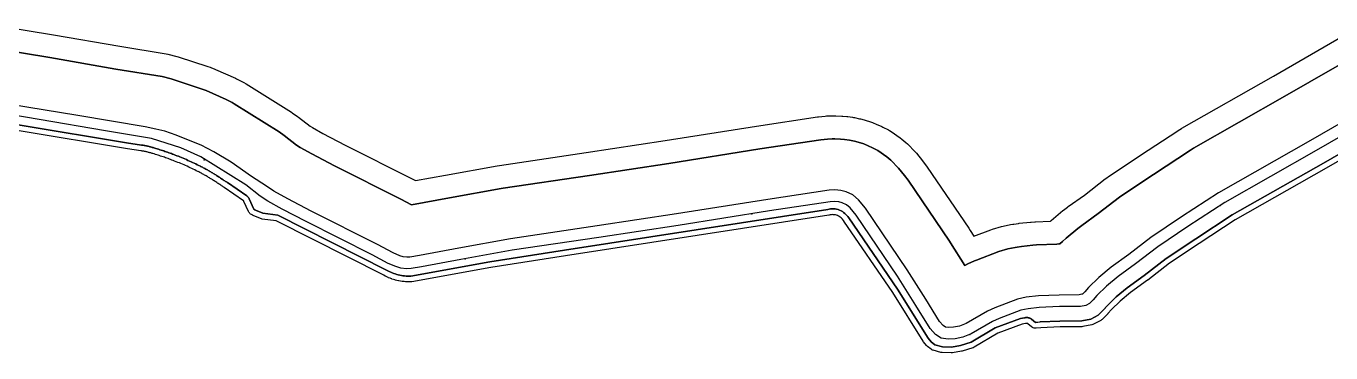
# Model space of a CAD drawing. Header units: inches. Extents: x 87993 to 113012, y 435073 to 454214.
# Drawn here: x 89814.4 to 90264.2, y 439299.7 to 439412.4 of the extents above; entities that cross this region are included whole.
import ezdxf

# ---------------------------------------------------------------- set-up
doc = ezdxf.new("R2010")
doc.units = ezdxf.units.IN
doc.header["$MEASUREMENT"] = 0
for name, color, linetype, true_color in [('As_waterkering_ZES', 7, 'Continuous', 0x00e84b), ('Beschermingszone_ZES', 7, 'Continuous', 0xfbe8ed), ('Grens_bebouwingsvrije_zone_ZES', 7, 'Continuous', 0xa4e805), ('Kernzone_ZES', 7, 'Continuous', 0xf3e833), ('Referentiepunten_ZES', 7, 'Continuous', 0xb0e81c)]:
    doc.layers.add(name, color=color, linetype=linetype, true_color=true_color)

msp = doc.modelspace()

# ---------------------------------------------------------------- linework, layer by layer
at = {"layer": 'As_waterkering_ZES'}
for points in [[(90177.75, 439315.73), (90170.64, 439315.66), (90163.63, 439315.35), (90159.77, 439314.95), (90157.29, 439314.42), (90149.83, 439311.55), (90147.54, 439310.56), (90140.15, 439306.25), (90137.34, 439305.14), (90134.66, 439304.55), (90132.23, 439304.42), (90129.88, 439304.74), (90127.92, 439306.05), (90126.02, 439308.14), (90121.11, 439316.06), (90114.77, 439326.13), (90100.51, 439347.2), (90098.48, 439349.68), (90097.17, 439350.8), (90095.73, 439351.45), (90094.49, 439351.78), (90093.12, 439351.91), (90091.55, 439351.84), (90070.68, 439348.7), (90039.21, 439343.67), (90011.8, 439339.54), (89981.97, 439335.1), (89964.25, 439331.89), (89950.7, 439329.4), (89947.11, 439328.75), (89945.47, 439328.69), (89943.51, 439328.95), (89941.81, 439329.47), (89939.19, 439330.58), (89933.63, 439333.53), (89910.87, 439345.04), (89902.69, 439349.29), (89897.72, 439352.04), (89895.04, 439353.8), (89890.08, 439357.65), (89874.61, 439367.36), (89867.71, 439370.38), (89857.64, 439373.68), (89841.71, 439376.3), (89818.9, 439380.24), (89800.59, 439383.25)], [(90286.63, 439385.37), (90259.11, 439369.49), (90227.56, 439351.52), (90214.91, 439343.26), (90204.49, 439336.29), (90196.87, 439330.4), (90190.83, 439326.08), (90186.81, 439322.71), (90183.5, 439319.47), (90182.21, 439318.03), (90180.91, 439316.74), (90179.69, 439316.09), (90177.81, 439315.73), (90177.75, 439315.73)]]:
    msp.add_lwpolyline(points, dxfattribs=at)
at = {"layer": 'Beschermingszone_ZES'}
for points in [[(89805.67, 439412.41, 0), (89823.82, 439409.42, 0), (89846.63, 439405.49, 0), (89862.62, 439402.85, 0), (89863.2, 439402.73, 0), (89866.27, 439401.97, 0), (89866.84, 439401.81, 0), (89876.97, 439398.5, 0), (89877.77, 439398.22, 0), (89878.08, 439398.11, 0), (89879.38, 439397.58, 0), (89879.62, 439397.48, 0), (89886.51, 439394.46, 0), (89886.91, 439394.27, 0), (89889.02, 439393.2, 0), (89889.47, 439392.95, 0), (89890.27, 439392.47, 0), (89905.81, 439382.72, 0), (89906.14, 439382.5, 0), (89907.9, 439381.27, 0), (89908.22, 439381.04, 0), (89912.27, 439377.9, 0), (89913.04, 439377.39, 0), (89916.68, 439375.38, 0), (89924.37, 439371.38, 0), (89947.23, 439359.81, 0), (89948.57, 439359.11, 0), (89958.94, 439361.01, 0), (89976.81, 439364.24, 0), (89977.55, 439364.36, 0), (90007.42, 439368.82, 0), (90034.68, 439372.92, 0), (90066.14, 439377.95, 0), (90087.14, 439381.11, 0), (90087.57, 439381.17, 0), (90089.88, 439381.39, 0), (90090.31, 439381.42, 0), (90091.97, 439381.48, 0), (90093.03, 439381.51, 0), (90093.5, 439381.5, 0), (90095.54, 439381.4, 0), (90095.92, 439381.37, 0), (90097.3, 439381.24, 0), (90097.61, 439381.21, 0), (90099.31, 439380.98, 0), (90099.63, 439380.93, 0), (90099.95, 439380.86, 0), (90101.7, 439380.48, 0), (90102.02, 439380.4, 0), (90103.27, 439380.08, 0), (90103.62, 439379.97, 0), (90105.51, 439379.38, 0), (90105.86, 439379.26, 0), (90106.15, 439379.15, 0), (90107.7, 439378.52, 0), (90107.98, 439378.4, 0), (90109.42, 439377.74, 0), (90109.77, 439377.57, 0), (90111.63, 439376.62, 0), (90111.97, 439376.43, 0), (90112.57, 439376.05, 0), (90115.71, 439373.84, 0), (90116.27, 439373.41, 0), (90117.65, 439372.24, 0), (90118.16, 439371.76, 0), (90120.82, 439369.07, 0), (90121.28, 439368.55, 0), (90123.44, 439365.91, 0), (90123.66, 439365.63, 0), (90124.81, 439364.08, 0), (90125.02, 439363.79, 0), (90139.32, 439342.67, 0), (90139.78, 439341.96, 0), (90141.08, 439339.9, 0), (90146.9, 439342.14, 0), (90147.47, 439342.33, 0), (90150.6, 439343.24, 0), (90151.19, 439343.39, 0), (90153.74, 439343.93, 0), (90154.57, 439344.09, 0), (90154.92, 439344.14, 0), (90156.45, 439344.36, 0), (90156.73, 439344.39, 0), (90160.59, 439344.79, 0), (90160.82, 439344.81, 0), (90162.07, 439344.9, 0), (90162.3, 439344.92, 0), (90167.53, 439345.16, 0), (90167.78, 439345.38, 0), (90171.8, 439348.76, 0), (90172.05, 439348.95, 0), (90173.38, 439349.98, 0), (90173.63, 439350.17, 0), (90179.2, 439354.15, 0), (90186.37, 439359.7, 0), (90186.59, 439359.87, 0), (90187.8, 439360.73, 0), (90188.03, 439360.89, 0), (90198.58, 439367.95, 0), (90211.36, 439376.3, 0), (90211.56, 439376.43, 0), (90212.63, 439377.08, 0), (90212.83, 439377.2, 0), (90244.37, 439395.16, 0), (90270.64, 439410.32, 0)], [(90274.96, 439403.58, 0), (90248.35, 439388.22, 0), (90216.81, 439370.26, 0), (90215.74, 439369.61, 0), (90202.99, 439361.28, 0), (90192.48, 439354.24, 0), (90191.27, 439353.37, 0), (90183.98, 439347.73, 0), (90178.28, 439343.66, 0), (90176.95, 439342.63, 0), (90172.92, 439339.25, 0), (90171.7, 439338.15, 0), (90170.77, 439337.26, 0), (90170.43, 439337.26, 0), (90169.66, 439337.24, 0), (90162.66, 439336.92, 0), (90161.41, 439336.83, 0), (90157.55, 439336.43, 0), (90156.02, 439336.22, 0), (90155.33, 439336.08, 0), (90152.84, 439335.56, 0), (90149.71, 439334.65, 0), (90142.05, 439331.7, 0), (90141.32, 439331.4, 0), (90139.03, 439330.42, 0), (90137.94, 439329.87, 0), (90133.05, 439337.65, 0), (90132.65, 439338.24, 0), (90118.39, 439359.31, 0), (90117.24, 439360.85, 0), (90115.12, 439363.45, 0), (90112.47, 439366.14, 0), (90111.11, 439367.3, 0), (90107.97, 439369.5, 0), (90106.11, 439370.46, 0), (90104.67, 439371.11, 0), (90103.12, 439371.75, 0), (90101.23, 439372.34, 0), (90099.99, 439372.67, 0), (90098.24, 439373.05, 0), (90096.54, 439373.28, 0), (90095.16, 439373.41, 0), (90093.12, 439373.51, 0), (90092.22, 439373.49, 0), (90090.65, 439373.42, 0), (90088.33, 439373.2, 0), (90067.36, 439370.05, 0), (90035.9, 439365.01, 0), (90008.6, 439360.91, 0), (89978.79, 439356.46, 0), (89978.18, 439356.36, 0), (89960.37, 439353.14, 0), (89947.28, 439350.74, 0), (89943.56, 439352.71, 0), (89920.72, 439364.26, 0), (89912.9, 439368.33, 0), (89908.9, 439370.54, 0), (89907.61, 439371.38, 0), (89903.32, 439374.72, 0), (89901.56, 439375.95, 0), (89886.08, 439385.65, 0), (89885.41, 439386.06, 0), (89883.29, 439387.13, 0), (89876.4, 439390.16, 0), (89875.1, 439390.68, 0), (89874.42, 439390.91, 0), (89864.35, 439394.21, 0), (89861.28, 439394.97, 0), (89845.31, 439397.6, 0), (89822.49, 439401.53, 0), (89804.3, 439404.53, 0)], [(90290.33, 439379.43, 0), (90262.59, 439363.42, 0), (90231.21, 439345.55, 0), (90218.77, 439337.42, 0), (90208.58, 439330.6, 0), (90201.08, 439324.8, 0), (90201.01, 439324.75, 0), (90195.12, 439320.55, 0), (90191.51, 439317.52, 0), (90188.55, 439314.62, 0), (90187.32, 439313.25, 0), (90187.25, 439313.18, 0), (90185.33, 439311.26, 0), (90185.11, 439311.06, 0), (90184.85, 439310.91, 0), (90182.31, 439309.56, 0), (90182.06, 439309.45, 0), (90181.75, 439309.36, 0), (90178.68, 439308.77, 0), (90178.34, 439308.73, 0), (90170.83, 439308.66, 0), (90164.15, 439308.36, 0), (90162.53, 439308.2, 0), (90162.2, 439308.19, 0), (90161.88, 439308.23, 0), (90161.57, 439308.33, 0), (90161.27, 439308.48, 0), (90161.01, 439308.68, 0), (90159.75, 439309.76, 0), (90159.7, 439309.79, 0), (90159.65, 439309.8, 0), (90159.61, 439309.82, 0), (90159.56, 439309.84, 0), (90159.51, 439309.85, 0), (90159.46, 439309.86, 0), (90159.4, 439309.87, 0), (90159.35, 439309.88, 0), (90159.3, 439309.88, 0), (90159.25, 439309.88, 0), (90159.2, 439309.88, 0), (90159.15, 439309.87, 0), (90159.09, 439309.86, 0), (90159.04, 439309.85, 0), (90158.92, 439309.83, 0), (90157.72, 439309.64, 0), (90149.36, 439306.51, 0), (90141.15, 439301.64, 0), (90140.82, 439301.49, 0), (90140.74, 439301.46, 0), (90137.11, 439300.31, 0), (90136.85, 439300.25, 0), (90133.71, 439299.72, 0), (90133.38, 439299.69, 0), (90133.3, 439299.69, 0), (90130.16, 439299.82, 0), (90129.89, 439299.85, 0), (90129.71, 439299.89, 0), (90127.11, 439300.6, 0), (90126.87, 439300.68, 0), (90126.64, 439300.79, 0), (90126.43, 439300.93, 0), (90125.16, 439301.88, 0), (90125.07, 439301.95, 0), (90124.82, 439302.2, 0), (90123.76, 439303.49, 0), (90123.61, 439303.7, 0), (90113.12, 439320.58, 0), (90096.29, 439345.16, 0), (90096.25, 439345.23, 0), (90096.06, 439345.52, 0), (90095.84, 439345.78, 0), (90095.6, 439346.05, 0), (90095.33, 439346.29, 0), (90095.04, 439346.53, 0), (90094.73, 439346.71, 0), (90094.41, 439346.91, 0), (90094.06, 439347.05, 0), (90093.71, 439347.18, 0), (90093.35, 439347.26, 0), (90092.99, 439347.34, 0), (90092.62, 439347.36, 0), (90092.26, 439347.38, 0), (90091.9, 439347.35, 0), (90091.56, 439347.31, 0), (90091.22, 439347.22, 0), (90091.05, 439347.19, 0), (90000.31, 439333.15, 0), (89974.61, 439329.18, 0), (89947.37, 439324.24, 0), (89947.1, 439324.21, 0), (89946.56, 439324.19, 0), (89946.48, 439324.19, 0), (89946.43, 439324.19, 0), (89945.88, 439324.2, 0), (89945.33, 439324.22, 0), (89945.2, 439324.22, 0), (89944.65, 439324.28, 0), (89944.1, 439324.33, 0), (89943.97, 439324.35, 0), (89943.42, 439324.44, 0), (89942.87, 439324.53, 0), (89942.74, 439324.55, 0), (89942.21, 439324.68, 0), (89941.67, 439324.81, 0), (89941.53, 439324.85, 0), (89941.01, 439325.01, 0), (89940.48, 439325.18, 0), (89940.4, 439325.21, 0), (89940.35, 439325.22, 0), (89939.84, 439325.42, 0), (89939.33, 439325.62, 0), (89939.2, 439325.68, 0), (89938.71, 439325.91, 0), (89938.22, 439326.15, 0), (89938.1, 439326.21, 0), (89937.66, 439326.46, 0), (89900.58, 439345.29, 0), (89895.77, 439345.87, 0), (89895.48, 439345.93, 0), (89895.2, 439346.03, 0), (89892.69, 439347.14, 0), (89892.46, 439347.24, 0), (89892.4, 439347.26, 0), (89892.02, 439347.44, 0), (89891.78, 439347.58, 0), (89891.55, 439347.75, 0), (89891.35, 439347.96, 0), (89891.19, 439348.18, 0), (89891.05, 439348.43, 0), (89889.48, 439351.97, 0), (89889.47, 439352, 0), (89889.45, 439352.03, 0), (89889.42, 439352.08, 0), (89889.4, 439352.11, 0), (89889.37, 439352.14, 0), (89889.33, 439352.16, 0), (89882.61, 439356.77, 0), (89882.55, 439356.82, 0), (89882.29, 439356.99, 0), (89882.02, 439357.17, 0), (89881.74, 439357.36, 0), (89881.46, 439357.55, 0), (89881.18, 439357.73, 0), (89880.9, 439357.92, 0), (89880.62, 439358.1, 0), (89880.34, 439358.29, 0), (89880.06, 439358.47, 0), (89879.78, 439358.65, 0), (89879.49, 439358.84, 0), (89879.21, 439359.02, 0), (89878.93, 439359.2, 0), (89878.65, 439359.38, 0), (89878.37, 439359.56, 0), (89878.09, 439359.74, 0), (89877.83, 439359.9, 0), (89877.56, 439360.07, 0), (89877.29, 439360.23, 0), (89877.01, 439360.39, 0), (89876.73, 439360.56, 0), (89876.46, 439360.72, 0), (89876.18, 439360.88, 0), (89875.9, 439361.03, 0), (89875.62, 439361.19, 0), (89875.34, 439361.34, 0), (89875.06, 439361.49, 0), (89874.78, 439361.65, 0), (89874.49, 439361.8, 0), (89874.21, 439361.94, 0), (89873.93, 439362.09, 0), (89873.64, 439362.23, 0), (89873.56, 439362.27, 0), (89873.03, 439362.54, 0), (89872.51, 439362.8, 0), (89871.99, 439363.06, 0), (89871.46, 439363.31, 0), (89870.94, 439363.56, 0), (89870.41, 439363.8, 0), (89869.88, 439364.05, 0), (89869.34, 439364.28, 0), (89868.81, 439364.52, 0), (89868.27, 439364.75, 0), (89867.74, 439364.98, 0), (89867.2, 439365.2, 0), (89866.66, 439365.42, 0), (89866.12, 439365.64, 0), (89865.58, 439365.85, 0), (89865.04, 439366.06, 0), (89864.61, 439366.22, 0), (89864.18, 439366.38, 0), (89863.75, 439366.54, 0), (89863.32, 439366.7, 0), (89862.89, 439366.86, 0), (89862.46, 439367.01, 0), (89862.03, 439367.16, 0), (89861.59, 439367.31, 0), (89861.16, 439367.46, 0), (89860.73, 439367.6, 0), (89860.29, 439367.75, 0), (89859.85, 439367.89, 0), (89859.42, 439368.03, 0), (89858.98, 439368.17, 0), (89858.54, 439368.3, 0), (89858.1, 439368.44, 0), (89857.84, 439368.52, 0), (89857.58, 439368.59, 0), (89857.32, 439368.67, 0), (89857.06, 439368.74, 0), (89856.8, 439368.81, 0), (89856.54, 439368.87, 0), (89856.28, 439368.94, 0), (89856.01, 439369, 0), (89855.75, 439369.06, 0), (89855.48, 439369.12, 0), (89855.22, 439369.18, 0), (89854.95, 439369.23, 0), (89854.69, 439369.28, 0), (89854.42, 439369.32, 0), (89854.16, 439369.37, 0), (89853.89, 439369.41, 0), (89851.62, 439369.76, 0), (89849.33, 439370.12, 0), (89737.21, 439388.69, 0)], [(89737.54, 439390.66, 0), (89849.65, 439372.09, 0), (89851.92, 439371.74, 0), (89854.2, 439371.39, 0), (89854.48, 439371.34, 0), (89854.77, 439371.3, 0), (89855.05, 439371.25, 0), (89855.34, 439371.19, 0), (89855.62, 439371.14, 0), (89855.9, 439371.07, 0), (89856.18, 439371.02, 0), (89856.46, 439370.95, 0), (89856.74, 439370.89, 0), (89857.02, 439370.82, 0), (89857.3, 439370.75, 0), (89857.58, 439370.67, 0), (89857.86, 439370.59, 0), (89858.14, 439370.52, 0), (89858.41, 439370.43, 0), (89858.69, 439370.35, 0), (89859.14, 439370.21, 0), (89859.58, 439370.07, 0), (89860.03, 439369.93, 0), (89860.47, 439369.79, 0), (89860.91, 439369.65, 0), (89861.36, 439369.5, 0), (89861.8, 439369.35, 0), (89862.24, 439369.2, 0), (89862.68, 439369.05, 0), (89863.12, 439368.89, 0), (89863.56, 439368.74, 0), (89864, 439368.58, 0), (89864.44, 439368.42, 0), (89864.88, 439368.26, 0), (89865.31, 439368.1, 0), (89865.75, 439367.93, 0), (89866.31, 439367.72, 0), (89866.86, 439367.5, 0), (89867.41, 439367.28, 0), (89867.96, 439367.05, 0), (89868.52, 439366.82, 0), (89869.06, 439366.59, 0), (89869.61, 439366.35, 0), (89870.16, 439366.11, 0), (89870.7, 439365.87, 0), (89871.24, 439365.62, 0), (89871.78, 439365.37, 0), (89872.32, 439365.11, 0), (89872.86, 439364.86, 0), (89873.39, 439364.59, 0), (89873.93, 439364.33, 0), (89874.46, 439364.06, 0), (89874.54, 439364.02, 0), (89874.84, 439363.87, 0), (89875.13, 439363.72, 0), (89875.42, 439363.57, 0), (89875.72, 439363.41, 0), (89876.01, 439363.26, 0), (89876.3, 439363.1, 0), (89876.59, 439362.94, 0), (89876.88, 439362.78, 0), (89877.17, 439362.62, 0), (89877.46, 439362.45, 0), (89877.74, 439362.29, 0), (89878.03, 439362.12, 0), (89878.31, 439361.95, 0), (89878.6, 439361.78, 0), (89878.88, 439361.61, 0), (89879.16, 439361.43, 0), (89879.45, 439361.25, 0), (89879.73, 439361.06, 0), (89880.01, 439360.88, 0), (89880.3, 439360.7, 0), (89880.58, 439360.51, 0), (89880.87, 439360.33, 0), (89881.15, 439360.14, 0), (89881.43, 439359.96, 0), (89881.72, 439359.77, 0), (89882, 439359.59, 0), (89882.28, 439359.4, 0), (89882.56, 439359.21, 0), (89882.85, 439359.02, 0), (89883.13, 439358.84, 0), (89883.41, 439358.65, 0), (89883.69, 439358.46, 0), (89883.76, 439358.41, 0), (89890.45, 439353.82, 0), (89890.52, 439353.77, 0), (89890.58, 439353.72, 0), (89890.65, 439353.67, 0), (89890.71, 439353.62, 0), (89890.77, 439353.56, 0), (89890.83, 439353.5, 0), (89890.89, 439353.44, 0), (89890.94, 439353.38, 0), (89891, 439353.31, 0), (89891.05, 439353.24, 0), (89891.09, 439353.18, 0), (89891.14, 439353.1, 0), (89891.18, 439353.03, 0), (89891.22, 439352.96, 0), (89891.26, 439352.89, 0), (89891.29, 439352.81, 0), (89892.88, 439349.25, 0), (89893.26, 439349.07, 0), (89893.49, 439348.97, 0), (89896.01, 439347.86, 0), (89901.17, 439347.23, 0), (89938.6, 439328.22, 0), (89939.07, 439327.95, 0), (89939.57, 439327.72, 0), (89940.06, 439327.49, 0), (89940.57, 439327.29, 0), (89941.08, 439327.09, 0), (89941.61, 439326.92, 0), (89942.13, 439326.76, 0), (89942.67, 439326.63, 0), (89943.21, 439326.5, 0), (89943.75, 439326.41, 0), (89944.29, 439326.32, 0), (89944.84, 439326.27, 0), (89945.39, 439326.21, 0), (89945.93, 439326.2, 0), (89946.48, 439326.19, 0), (89947.02, 439326.21, 0), (89974.28, 439331.15, 0), (90000, 439335.13, 0), (90090.72, 439349.16, 0), (90091.2, 439349.29, 0), (90091.7, 439349.34, 0), (90092.21, 439349.39, 0), (90092.73, 439349.36, 0), (90093.26, 439349.33, 0), (90093.77, 439349.22, 0), (90094.3, 439349.1, 0), (90094.8, 439348.91, 0), (90095.3, 439348.71, 0), (90095.76, 439348.43, 0), (90096.21, 439348.16, 0), (90096.62, 439347.81, 0), (90097.01, 439347.48, 0), (90097.35, 439347.09, 0), (90097.68, 439346.71, 0), (90097.94, 439346.29, 0), (90114.8, 439321.67, 0), (90125.31, 439304.76, 0), (90126.36, 439303.48, 0), (90127.63, 439302.53, 0), (90130.24, 439301.82, 0), (90133.38, 439301.69, 0), (90136.51, 439302.22, 0), (90140.14, 439303.37, 0), (90148.49, 439308.32, 0), (90157.21, 439311.58, 0), (90158.59, 439311.8, 0), (90158.74, 439311.83, 0), (90158.89, 439311.85, 0), (90159.04, 439311.87, 0), (90159.19, 439311.88, 0), (90159.35, 439311.88, 0), (90159.5, 439311.87, 0), (90159.66, 439311.86, 0), (90159.81, 439311.83, 0), (90159.97, 439311.8, 0), (90160.12, 439311.76, 0), (90160.27, 439311.71, 0), (90160.41, 439311.66, 0), (90160.55, 439311.6, 0), (90160.69, 439311.52, 0), (90160.82, 439311.45, 0), (90160.95, 439311.37, 0), (90162.32, 439310.19, 0), (90162.32, 439310.18, 0), (90164, 439310.36, 0), (90170.77, 439310.66, 0), (90178.32, 439310.73, 0), (90181.37, 439311.33, 0), (90183.92, 439312.67, 0), (90185.84, 439314.59, 0), (90187.11, 439316.01, 0), (90190.17, 439319, 0), (90193.9, 439322.13, 0), (90199.85, 439326.38, 0), (90207.41, 439332.23, 0), (90217.66, 439339.09, 0), (90230.16, 439347.26, 0), (90261.59, 439365.15, 0), (90289.33, 439381.16, 0)]]:
    msp.add_polyline3d(points, dxfattribs=at)
at = {"layer": 'Grens_bebouwingsvrije_zone_ZES'}
msp.add_lwpolyline([(90284.47, 439388.75), (90257.12, 439372.96), (90225.47, 439354.94), (90212.7, 439346.6), (90202.15, 439339.54), (90194.48, 439333.61), (90188.38, 439329.25), (90184.12, 439325.67), (90180.61, 439322.24), (90179.3, 439320.79), (90178.51, 439319.99), (90178.35, 439319.91), (90177.41, 439319.73), (90170.53, 439319.66), (90163.34, 439319.34), (90159.16, 439318.91), (90156.15, 439318.27), (90148.32, 439315.25), (90145.74, 439314.14), (90138.4, 439309.85), (90136.17, 439308.97), (90134.12, 439308.52), (90132.4, 439308.43), (90131.34, 439308.58), (90130.55, 439309.1), (90129.23, 439310.56), (90124.51, 439318.18), (90118.12, 439328.32), (90103.72, 439349.59), (90101.35, 439352.5), (90099.34, 439354.21), (90097.08, 439355.23), (90095.19, 439355.73), (90093.22, 439355.92), (90091.16, 439355.83), (90070.06, 439352.66), (90038.6, 439347.62), (90011.21, 439343.5), (89981.32, 439339.04), (89963.53, 439335.83), (89949.99, 439333.34), (89946.67, 439332.74), (89945.66, 439332.7), (89944.37, 439332.87), (89943.18, 439333.23), (89940.91, 439334.2), (89935.47, 439337.08), (89912.69, 439348.6), (89904.58, 439352.82), (89899.79, 439355.46), (89897.23, 439357.15), (89892.05, 439360.52), (89885.05, 439365.47), (89879.12, 439369.01), (89874.67, 439371.31), (89870.38, 439373.08), (89866.09, 439374.82), (89862.19, 439376.17), (89859.12, 439376.88), (89855.37, 439377.63), (89832.18, 439381.57), (89803.23, 439386.33)], dxfattribs=at)
at = {"layer": 'Kernzone_ZES'}
for points in [[(89804.3, 439404.53), (89822.49, 439401.53), (89845.31, 439397.6), (89861.28, 439394.97), (89864.35, 439394.21), (89874.42, 439390.91), (89875.1, 439390.68), (89876.4, 439390.16), (89883.29, 439387.13), (89885.41, 439386.06), (89886.08, 439385.65), (89901.56, 439375.95), (89903.32, 439374.72), (89907.61, 439371.38), (89908.9, 439370.54), (89912.9, 439368.33), (89920.72, 439364.26), (89943.56, 439352.71), (89947.28, 439350.74), (89960.37, 439353.14), (89978.18, 439356.36), (89978.79, 439356.46), (90008.6, 439360.91), (90035.9, 439365.01), (90067.36, 439370.05), (90088.33, 439373.2), (90090.65, 439373.42), (90092.22, 439373.49), (90093.12, 439373.51), (90095.16, 439373.41), (90096.54, 439373.28), (90098.24, 439373.05), (90099.99, 439372.67), (90101.23, 439372.34), (90103.12, 439371.75), (90104.67, 439371.11), (90106.11, 439370.46), (90107.97, 439369.5), (90111.11, 439367.3), (90112.47, 439366.14), (90115.12, 439363.45), (90117.24, 439360.85), (90118.39, 439359.31), (90132.65, 439338.24), (90133.05, 439337.65), (90137.94, 439329.87), (90139.03, 439330.42), (90141.32, 439331.4), (90142.05, 439331.7), (90149.71, 439334.65), (90152.84, 439335.56), (90155.33, 439336.08), (90156.02, 439336.22), (90157.55, 439336.43), (90161.41, 439336.83), (90162.66, 439336.92), (90169.66, 439337.24), (90170.43, 439337.26), (90170.77, 439337.26), (90171.7, 439338.15), (90172.92, 439339.25), (90176.95, 439342.63), (90178.28, 439343.66), (90183.98, 439347.73), (90191.27, 439353.37), (90192.48, 439354.24), (90202.99, 439361.28), (90215.74, 439369.61), (90216.81, 439370.26), (90248.35, 439388.22), (90274.96, 439403.58)], [(90289.33, 439381.16), (90261.59, 439365.15), (90230.16, 439347.26), (90217.66, 439339.09), (90207.41, 439332.23), (90199.85, 439326.38), (90193.9, 439322.13), (90190.17, 439319), (90187.11, 439316.01), (90186.9, 439315.77), (90185.84, 439314.59), (90183.92, 439312.67), (90181.37, 439311.33), (90178.32, 439310.73), (90170.77, 439310.66), (90164, 439310.36), (90163.76, 439310.33), (90162.32, 439310.19), (90160.95, 439311.37), (90160.82, 439311.45), (90160.69, 439311.52), (90160.55, 439311.6), (90160.41, 439311.66), (90160.27, 439311.71), (90160.12, 439311.76), (90159.97, 439311.8), (90159.81, 439311.83), (90159.66, 439311.86), (90159.5, 439311.87), (90159.35, 439311.88), (90159.19, 439311.88), (90159.04, 439311.87), (90158.89, 439311.85), (90158.74, 439311.83), (90158.59, 439311.8), (90157.21, 439311.58), (90148.49, 439308.32), (90140.14, 439303.37), (90136.51, 439302.22), (90133.38, 439301.69), (90130.24, 439301.82), (90127.63, 439302.53), (90126.36, 439303.48), (90125.31, 439304.76), (90114.8, 439321.67), (90097.94, 439346.29), (90097.68, 439346.71), (90097.35, 439347.09), (90097.01, 439347.48), (90096.62, 439347.81), (90096.21, 439348.16), (90095.76, 439348.43), (90095.3, 439348.71), (90094.8, 439348.91), (90094.3, 439349.1), (90093.77, 439349.22), (90093.26, 439349.33), (90092.73, 439349.36), (90092.21, 439349.39), (90091.7, 439349.34), (90091.2, 439349.29), (90090.72, 439349.16), (90000, 439335.13), (89974.28, 439331.15), (89947.02, 439326.21), (89946.48, 439326.19), (89945.93, 439326.2), (89945.39, 439326.21), (89944.84, 439326.27), (89944.29, 439326.32), (89943.75, 439326.41), (89943.21, 439326.5), (89942.67, 439326.63), (89942.13, 439326.76), (89941.61, 439326.92), (89941.08, 439327.09), (89940.57, 439327.29), (89940.06, 439327.49), (89939.57, 439327.72), (89939.07, 439327.95), (89938.6, 439328.22), (89901.17, 439347.23), (89896.01, 439347.86), (89893.49, 439348.97), (89893.26, 439349.07), (89892.88, 439349.25), (89891.29, 439352.81), (89891.26, 439352.89), (89891.22, 439352.96), (89891.18, 439353.03), (89891.14, 439353.1), (89891.09, 439353.18), (89891.05, 439353.24), (89891, 439353.31), (89890.94, 439353.38), (89890.89, 439353.44), (89890.83, 439353.5), (89890.77, 439353.56), (89890.71, 439353.62), (89890.65, 439353.67), (89890.58, 439353.72), (89890.52, 439353.77), (89890.45, 439353.82), (89883.76, 439358.41), (89883.69, 439358.46), (89883.41, 439358.65), (89883.13, 439358.84), (89882.85, 439359.02), (89882.56, 439359.21), (89882.28, 439359.4), (89882, 439359.59), (89881.72, 439359.77), (89881.43, 439359.96), (89881.15, 439360.14), (89880.87, 439360.33), (89880.58, 439360.51), (89880.3, 439360.7), (89880.01, 439360.88), (89879.73, 439361.06), (89879.45, 439361.25), (89879.16, 439361.43), (89878.88, 439361.61), (89878.6, 439361.78), (89878.31, 439361.95), (89878.03, 439362.12), (89877.74, 439362.29), (89877.46, 439362.45), (89877.17, 439362.62), (89876.88, 439362.78), (89876.59, 439362.94), (89876.3, 439363.1), (89876.01, 439363.26), (89875.72, 439363.41), (89875.42, 439363.57), (89875.13, 439363.72), (89874.84, 439363.87), (89874.54, 439364.02), (89874.46, 439364.06), (89873.93, 439364.33), (89873.39, 439364.59), (89872.86, 439364.86), (89872.32, 439365.11), (89871.78, 439365.37), (89871.24, 439365.62), (89870.7, 439365.87), (89870.16, 439366.11), (89869.61, 439366.35), (89869.06, 439366.59), (89868.52, 439366.82), (89867.96, 439367.05), (89867.41, 439367.28), (89866.86, 439367.5), (89866.31, 439367.72), (89865.75, 439367.93), (89865.31, 439368.1), (89864.88, 439368.26), (89864.44, 439368.42), (89864, 439368.58), (89863.56, 439368.74), (89863.12, 439368.89), (89862.68, 439369.05), (89862.24, 439369.2), (89861.8, 439369.35), (89861.36, 439369.5), (89860.91, 439369.65), (89860.47, 439369.79), (89860.03, 439369.93), (89859.58, 439370.07), (89859.14, 439370.21), (89858.69, 439370.35), (89858.41, 439370.43), (89858.14, 439370.52), (89857.86, 439370.59), (89857.58, 439370.67), (89857.3, 439370.75), (89857.02, 439370.82), (89856.74, 439370.89), (89856.46, 439370.95), (89856.18, 439371.02), (89855.9, 439371.07), (89855.62, 439371.14), (89855.34, 439371.19), (89855.05, 439371.25), (89854.77, 439371.3), (89854.48, 439371.34), (89854.2, 439371.39), (89851.92, 439371.74), (89849.65, 439372.09), (89737.54, 439390.66)]]:
    msp.add_lwpolyline(points, dxfattribs=at)
at = {"layer": 'Referentiepunten_ZES'}
for p in [(89875.79, 439366.23), (90064.5, 439347.71), (90226.05, 439350.54), (89965.72, 439332.16), (90139.67, 439306.06)]:
    msp.add_point(p, dxfattribs=at)

doc.saveas('drawing.dxf')
